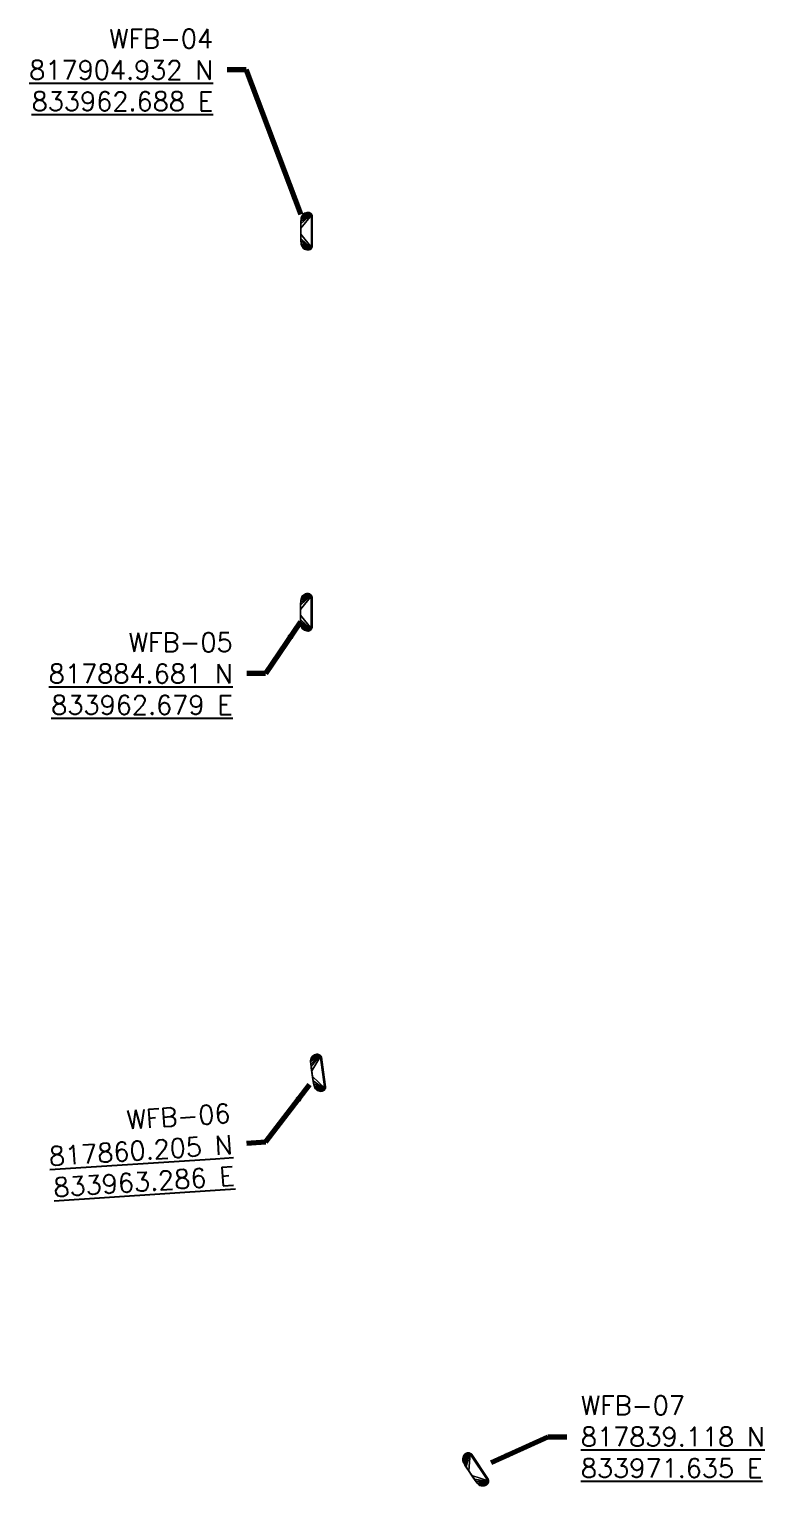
# Model space of a CAD drawing. Header units: metres. Extents: x 833948 to 834394, y 817756 to 818032.
# Drawn here: x 833947.9 to 833987, y 817838.1 to 817915.7 of the extents above; entities that cross this region are included whole.
import ezdxf

# ---------------------------------------------------------------- set-up
doc = ezdxf.new("R2010")
doc.units = ezdxf.units.M
doc.layers.add('00X-Park Signage', color=7, linetype='Continuous')
doc.layers.add('00X-Park Signage Structures', color=7, linetype='Continuous')
doc.layers.add('COORDINATES', color=2, linetype='Continuous', plot=False)
doc.styles.get("Standard").update_dxf_attribs({"font": 'arial.ttf'})
doc.dimstyles.new('ISO-25', dxfattribs={"dimtxt": 2.5, "dimasz": 2.5, "dimexe": 1.25, "dimexo": 0.625, "dimtad": 1, "dimtxsty": 'Standard', "dimcen": 2.5, "dimadec": 0, "dimazin": 0, "dimtfac": 1, "dimtmove": 0, "dimatfit": 3, "dimfxl": 0, "dimarcsym": 0})

# ---------------------------------------------------------------- blocks, each defined once
blk = doc.blocks.new('WKCD Park Waterfront Bench')
at = {"layer": '00X-Park Signage Structures', "color": 0, "lineweight": 18}
mesh = blk.add_polyface(dxfattribs=at)
corners = [(0.877, 0.25), (0.915, 0.226), (0.947, 0.195), (0.972, 0.158), (0.988, 0.117), (0.996, 0.073), (0.997, 0.06), (0.997, 0.047), (0.992, -0.015), (0.976, -0.076), (0.951, -0.132), (0.916, -0.184), (0.873, -0.229), (0.824, -0.267), (0.768, -0.295), (0.709, -0.314), (0.648, -0.323), (0.401, -0.333), (0.154, -0.336), (-0.154, -0.336), (-0.401, -0.333), (-0.648, -0.323), (-0.709, -0.314), (-0.768, -0.295), (-0.824, -0.267), (-0.873, -0.229), (-0.916, -0.184), (-0.951, -0.132), (-0.976, -0.076), (-0.992, -0.015), (-0.997, 0.047), (-0.997, 0.06), (-0.996, 0.073), (-0.988, 0.117), (-0.972, 0.158), (-0.947, 0.195), (-0.915, 0.226), (-0.877, 0.25)]
mesh.append_faces([[corners[k] for k in face] for face in [(37, 33, 35, 36), (30, 37, 29)]], dxfattribs={"vtx0": -1, "vtx1": -1, "color": 0})
mesh.append_faces([[corners[k] for k in face] for face in [(0, 18, 19, 37), (37, 32, 33)]], dxfattribs={"vtx0": -1, "vtx2": -1, "color": 0})
mesh.append_faces([[corners[k] for k in face] for face in [(0, 12, 13, 14), (0, 16, 17, 18), (0, 14, 15, 16), (0, 7, 8, 9), (37, 19, 20, 21), (37, 30, 31, 32)]], dxfattribs={"vtx0": -1, "vtx3": -1, "color": 0})
mesh.append_faces([[corners[k] for k in face] for face in [(34, 35, 33)]], dxfattribs={"vtx1": -1, "color": 0})
mesh.append_faces([[corners[k] for k in face] for face in [(11, 12, 0, 10), (6, 7, 0, 5), (9, 10, 0), (21, 22, 37), (23, 24, 37, 22), (25, 26, 37, 24), (26, 27, 37), (28, 29, 37, 27)]], dxfattribs={"vtx1": -1, "vtx2": -1, "color": 0})
mesh.append_faces([[corners[k] for k in face] for face in [(1, 2, 3, 0)]], dxfattribs={"vtx2": -1, "color": 0})
mesh.append_faces([[corners[k] for k in face] for face in [(3, 4, 5, 0)]], dxfattribs={"vtx2": -1, "vtx3": -1, "color": 0})
mesh = blk.add_polyface(dxfattribs=at)
corners = [(0.996, 0.073, 0.42), (0.988, 0.117, 0.418), (0.971, 0.159, 0.416), (0.946, 0.197, 0.414), (0.913, 0.228, 0.413), (-0.913, 0.228, 0.413), (-0.946, 0.197, 0.414), (-0.971, 0.159, 0.416), (-0.988, 0.117, 0.418), (-0.996, 0.073, 0.42), (-0.997, 0.06, 0.421), (-0.997, 0.047, 0.421), (-0.992, -0.015, 0.424), (-0.976, -0.076, 0.427), (-0.951, -0.132, 0.43), (-0.916, -0.184, 0.433), (-0.873, -0.229, 0.435), (-0.824, -0.267, 0.437), (-0.768, -0.295, 0.438), (-0.709, -0.314, 0.439), (-0.648, -0.323, 0.439), (-0.517, -0.329, 0.44), (-0.386, -0.333, 0.44), (0.386, -0.333, 0.44), (0.517, -0.329, 0.44), (0.648, -0.323, 0.439), (0.709, -0.314, 0.439), (0.768, -0.295, 0.438), (0.824, -0.267, 0.437), (0.873, -0.229, 0.435), (0.916, -0.184, 0.433), (0.951, -0.132, 0.43), (0.976, -0.076, 0.427), (0.992, -0.015, 0.424), (0.997, 0.047, 0.421), (0.997, 0.06, 0.421)]
mesh.append_faces([[corners[k] for k in face] for face in [(2, 4, 1), (31, 4, 30), (27, 4, 26), (26, 4, 25), (8, 5, 7), (15, 5, 14)]], dxfattribs={"vtx0": -1, "vtx1": -1, "color": 0})
mesh.append_faces([[corners[k] for k in face] for face in [(4, 34, 35), (4, 33, 34), (4, 32, 33), (4, 0, 1), (4, 31, 32), (4, 27, 28), (4, 23, 24), (23, 4, 5, 22), (5, 12, 13), (5, 13, 14), (5, 10, 11), (5, 16, 17), (5, 15, 16)]], dxfattribs={"vtx0": -1, "vtx2": -1, "color": 0})
mesh.append_faces([[corners[k] for k in face] for face in [(3, 4, 2)]], dxfattribs={"vtx1": -1, "color": 0})
mesh.append_faces([[corners[k] for k in face] for face in [(35, 0, 4), (29, 30, 4), (28, 29, 4), (24, 25, 4), (9, 10, 5), (11, 12, 5), (8, 9, 5), (19, 20, 5), (20, 21, 5), (21, 22, 5), (18, 19, 5), (17, 18, 5)]], dxfattribs={"vtx1": -1, "vtx2": -1, "color": 0})
mesh.append_faces([[corners[k] for k in face] for face in [(5, 6, 7)]], dxfattribs={"vtx2": -1, "color": 0})
mesh = blk.add_polyface(dxfattribs=at)
corners = [(-0.996, 0.073, 0.42), (-0.996, 0.073), (-0.997, 0.06), (-0.997, 0.047), (-0.992, -0.015), (-0.976, -0.076), (-0.951, -0.132), (-0.916, -0.184), (-0.873, -0.229), (-0.824, -0.267), (-0.768, -0.295), (-0.709, -0.314), (-0.648, -0.323), (-0.648, -0.323, 0.439), (-0.709, -0.314, 0.439), (-0.768, -0.295, 0.438), (-0.824, -0.267, 0.437), (-0.873, -0.229, 0.435), (-0.916, -0.184, 0.433), (-0.951, -0.132, 0.43), (-0.976, -0.076, 0.427), (-0.992, -0.015, 0.424), (-0.997, 0.047, 0.421), (-0.997, 0.06, 0.421)]
mesh.append_faces([[corners[k] for k in face] for face in [(2, 23, 0, 1)]], dxfattribs={"vtx0": -1, "color": 0})
mesh.append_faces([[corners[k] for k in face] for face in [(11, 14, 15, 10), (9, 16, 17, 8), (10, 15, 16, 9), (8, 17, 18, 7), (7, 18, 19, 6), (6, 19, 20, 5), (5, 20, 21, 4), (3, 22, 23, 2), (4, 21, 22, 3)]], dxfattribs={"vtx0": -1, "vtx2": -1, "color": 0})
mesh.append_faces([[corners[k] for k in face] for face in [(12, 13, 14, 11)]], dxfattribs={"vtx2": -1, "color": 0})
mesh = blk.add_polyface(dxfattribs=at)
corners = [(-0.996, 0.073), (-0.996, 0.073, 0.42), (-0.988, 0.117, 0.418), (-0.971, 0.159, 0.416), (-0.946, 0.197, 0.414), (-0.913, 0.228, 0.413), (-0.895, 0.24, 0.41), (-0.876, 0.251, 0.406), (-0.857, 0.259, 0.4), (-0.837, 0.265, 0.393), (-0.817, 0.27, 0.386), (-0.817, 0.27, 0.277), (-0.83, 0.267, 0.242), (-0.842, 0.264, 0.197), (-0.854, 0.26, 0.141), (-0.866, 0.255, 0.075), (-0.877, 0.25), (-0.915, 0.226), (-0.947, 0.195), (-0.972, 0.158), (-0.988, 0.117)]
mesh.append_faces([[corners[k] for k in face] for face in [(11, 9, 10)]], dxfattribs={"vtx0": -1, "color": 0})
mesh.append_faces([[corners[k] for k in face] for face in [(14, 8, 13)]], dxfattribs={"vtx0": -1, "vtx1": -1, "color": 0})
mesh.append_faces([[corners[k] for k in face] for face in [(3, 18, 19), (4, 17, 18), (15, 6, 7), (13, 8, 9), (6, 16, 17)]], dxfattribs={"vtx0": -1, "vtx2": -1, "color": 0})
mesh.append_faces([[corners[k] for k in face] for face in [(0, 1, 20)]], dxfattribs={"vtx1": -1, "color": 0})
mesh.append_faces([[corners[k] for k in face] for face in [(1, 2, 20), (4, 5, 17), (3, 4, 18), (2, 3, 19), (19, 20, 2), (5, 6, 17), (7, 8, 14), (15, 16, 6), (14, 15, 7), (12, 13, 9), (11, 12, 9)]], dxfattribs={"vtx1": -1, "vtx2": -1, "color": 0})
mesh = blk.add_polyface(dxfattribs=at)
corners = [(0.913, 0.228, 0.413), (0.895, 0.24, 0.41), (0.876, 0.251, 0.406), (0.857, 0.259, 0.4), (0.837, 0.265, 0.393), (0.817, 0.27, 0.386), (0.81, 0.271, 0.384), (0.802, 0.272, 0.381), (0.795, 0.273, 0.377), (0.788, 0.274, 0.373), (0.782, 0.275, 0.367), (0.782, 0.275, 0.359), (-0.782, 0.275, 0.359), (-0.782, 0.275, 0.367), (-0.788, 0.274, 0.373), (-0.795, 0.273, 0.377), (-0.802, 0.272, 0.381), (-0.81, 0.271, 0.384), (-0.817, 0.27, 0.386), (-0.837, 0.265, 0.393), (-0.857, 0.259, 0.4), (-0.876, 0.251, 0.406), (-0.895, 0.24, 0.41), (-0.913, 0.228, 0.413)]
mesh.append_faces([[corners[k] for k in face] for face in [(1, 22, 23, 0)]], dxfattribs={"vtx0": -1, "color": 0})
mesh.append_faces([[corners[k] for k in face] for face in [(10, 13, 14, 9), (7, 16, 17, 6), (8, 15, 16, 7), (9, 14, 15, 8), (6, 17, 18, 5), (5, 18, 19, 4), (4, 19, 20, 3), (2, 21, 22, 1), (3, 20, 21, 2)]], dxfattribs={"vtx0": -1, "vtx2": -1, "color": 0})
mesh.append_faces([[corners[k] for k in face] for face in [(11, 12, 13, 10)]], dxfattribs={"vtx2": -1, "color": 0})
mesh = blk.add_polyface(dxfattribs=at)
corners = [(0.817, 0.27, 0.277), (0.83, 0.267, 0.242), (0.842, 0.264, 0.197), (0.854, 0.26, 0.141), (0.866, 0.255, 0.075), (0.877, 0.25), (-0.877, 0.25), (-0.866, 0.255, 0.075), (-0.854, 0.26, 0.141), (-0.842, 0.264, 0.197), (-0.83, 0.267, 0.242), (-0.817, 0.27, 0.277), (-0.8, 0.272, 0.319), (-0.782, 0.275, 0.359), (0.782, 0.275, 0.359), (0.8, 0.272, 0.319)]
mesh.append_faces([[corners[k] for k in face] for face in [(7, 4, 5, 6)]], dxfattribs={"vtx0": -1, "color": 0})
mesh.append_faces([[corners[k] for k in face] for face in [(0, 2, 15)]], dxfattribs={"vtx0": -1, "vtx1": -1, "color": 0})
mesh.append_faces([[corners[k] for k in face] for face in [(15, 3, 8, 12)]], dxfattribs={"vtx0": -1, "vtx1": -1, "vtx2": -1, "vtx3": -1, "color": 0})
mesh.append_faces([[corners[k] for k in face] for face in [(15, 2, 3), (8, 3, 4, 7), (12, 8, 9)]], dxfattribs={"vtx0": -1, "vtx2": -1, "color": 0})
mesh.append_faces([[corners[k] for k in face] for face in [(1, 2, 0), (14, 15, 12, 13), (10, 11, 9)]], dxfattribs={"vtx1": -1, "color": 0})
mesh.append_faces([[corners[k] for k in face] for face in [(11, 12, 9)]], dxfattribs={"vtx1": -1, "vtx2": -1, "color": 0})
mesh = blk.add_polyface(dxfattribs=at)
corners = [(-0.817, 0.27, 0.277), (-0.817, 0.27, 0.386), (-0.81, 0.271, 0.384), (-0.802, 0.272, 0.381), (-0.795, 0.273, 0.377), (-0.788, 0.274, 0.373), (-0.782, 0.275, 0.367), (-0.782, 0.275, 0.359), (-0.8, 0.272, 0.319)]
mesh.append_faces([[corners[k] for k in face] for face in [(7, 5, 6)]], dxfattribs={"vtx0": -1, "color": 0})
mesh.append_faces([[corners[k] for k in face] for face in [(4, 8, 3)]], dxfattribs={"vtx0": -1, "vtx1": -1, "color": 0})
mesh.append_faces([[corners[k] for k in face] for face in [(8, 2, 3), (5, 7, 8)]], dxfattribs={"vtx0": -1, "vtx2": -1, "color": 0})
mesh.append_faces([[corners[k] for k in face] for face in [(0, 1, 8)]], dxfattribs={"vtx1": -1, "color": 0})
mesh.append_faces([[corners[k] for k in face] for face in [(1, 2, 8), (4, 5, 8)]], dxfattribs={"vtx1": -1, "vtx2": -1, "color": 0})
mesh = blk.add_polyface(dxfattribs=at)
corners = [(0.996, 0.073), (0.996, 0.073, 0.42), (0.997, 0.06, 0.421), (0.997, 0.047, 0.421), (0.992, -0.015, 0.424), (0.976, -0.076, 0.427), (0.951, -0.132, 0.43), (0.916, -0.184, 0.433), (0.873, -0.229, 0.435), (0.824, -0.267, 0.437), (0.768, -0.295, 0.438), (0.709, -0.314, 0.439), (0.648, -0.323, 0.439), (0.648, -0.323), (0.709, -0.314), (0.768, -0.295), (0.824, -0.267), (0.873, -0.229), (0.916, -0.184), (0.951, -0.132), (0.976, -0.076), (0.992, -0.015), (0.997, 0.047), (0.997, 0.06)]
mesh.append_faces([[corners[k] for k in face] for face in [(1, 2, 23, 0)]], dxfattribs={"vtx1": -1, "color": 0})
mesh.append_faces([[corners[k] for k in face] for face in [(2, 3, 22, 23), (4, 5, 20, 21), (3, 4, 21, 22), (5, 6, 19, 20), (18, 19, 6, 7), (7, 8, 17, 18), (8, 9, 16, 17), (10, 11, 14, 15), (9, 10, 15, 16)]], dxfattribs={"vtx1": -1, "vtx3": -1, "color": 0})
mesh.append_faces([[corners[k] for k in face] for face in [(11, 12, 13, 14)]], dxfattribs={"vtx3": -1, "color": 0})
mesh = blk.add_polyface(dxfattribs=at)
corners = [(0.817, 0.27, 0.386), (0.817, 0.27, 0.277), (0.8, 0.272, 0.319), (0.782, 0.275, 0.359), (0.782, 0.275, 0.367), (0.788, 0.274, 0.373), (0.795, 0.273, 0.377), (0.802, 0.272, 0.381), (0.81, 0.271, 0.384)]
mesh.append_faces([[corners[k] for k in face] for face in [(2, 0, 1)]], dxfattribs={"vtx0": -1, "color": 0})
mesh.append_faces([[corners[k] for k in face] for face in [(3, 5, 2), (7, 2, 6)]], dxfattribs={"vtx0": -1, "vtx1": -1, "color": 0})
mesh.append_faces([[corners[k] for k in face] for face in [(5, 6, 2), (8, 0, 2), (7, 8, 2)]], dxfattribs={"vtx1": -1, "vtx2": -1, "color": 0})
mesh.append_faces([[corners[k] for k in face] for face in [(3, 4, 5)]], dxfattribs={"vtx2": -1, "color": 0})
mesh = blk.add_polyface(dxfattribs=at)
corners = [(0.817, 0.27, 0.277), (0.817, 0.27, 0.386), (0.837, 0.265, 0.393), (0.857, 0.259, 0.4), (0.876, 0.251, 0.406), (0.895, 0.24, 0.41), (0.913, 0.228, 0.413), (0.946, 0.197, 0.414), (0.971, 0.159, 0.416), (0.988, 0.117, 0.418), (0.996, 0.073, 0.42), (0.996, 0.073), (0.988, 0.117), (0.972, 0.158), (0.947, 0.195), (0.915, 0.226), (0.877, 0.25), (0.866, 0.255, 0.075), (0.854, 0.26, 0.141), (0.842, 0.264, 0.197), (0.83, 0.267, 0.242)]
mesh.append_faces([[corners[k] for k in face] for face in [(19, 3, 18), (6, 15, 5)]], dxfattribs={"vtx0": -1, "vtx1": -1, "color": 0})
mesh.append_faces([[corners[k] for k in face] for face in [(19, 2, 3), (2, 20, 0), (18, 3, 4), (5, 16, 17), (17, 4, 5), (7, 14, 15), (5, 15, 16), (9, 12, 13)]], dxfattribs={"vtx0": -1, "vtx2": -1, "color": 0})
mesh.append_faces([[corners[k] for k in face] for face in [(19, 20, 2), (17, 18, 4), (6, 7, 15), (9, 10, 12), (8, 9, 13), (7, 8, 14), (13, 14, 8)]], dxfattribs={"vtx1": -1, "vtx2": -1, "color": 0})
mesh.append_faces([[corners[k] for k in face] for face in [(0, 1, 2), (10, 11, 12)]], dxfattribs={"vtx2": -1, "color": 0})
mesh = blk.add_polyface(dxfattribs=at)
corners = [(-0.648, -0.323, 0.439), (-0.648, -0.323), (-0.401, -0.333), (-0.154, -0.336), (-0.154, -0.336, 0.44), (-0.232, -0.336, 0.44), (-0.309, -0.335, 0.44), (-0.386, -0.333, 0.44), (-0.517, -0.329, 0.44)]
mesh.append_faces([[corners[k] for k in face] for face in [(1, 8, 0)]], dxfattribs={"vtx0": -1, "color": 0})
mesh.append_faces([[corners[k] for k in face] for face in [(3, 6, 2), (6, 3, 5), (7, 2, 6)]], dxfattribs={"vtx0": -1, "vtx1": -1, "color": 0})
mesh.append_faces([[corners[k] for k in face] for face in [(8, 1, 2)]], dxfattribs={"vtx0": -1, "vtx2": -1, "color": 0})
mesh.append_faces([[corners[k] for k in face] for face in [(4, 5, 3)]], dxfattribs={"vtx1": -1, "color": 0})
mesh.append_faces([[corners[k] for k in face] for face in [(7, 8, 2)]], dxfattribs={"vtx1": -1, "vtx2": -1, "color": 0})
mesh = blk.add_polyface(dxfattribs=at)
corners = [(0.154, -0.336, 0.44), (0.232, -0.336, 0.44), (0.309, -0.335, 0.44), (0.386, -0.333, 0.44), (-0.386, -0.333, 0.44), (-0.309, -0.335, 0.44), (-0.232, -0.336, 0.44), (-0.154, -0.336, 0.44)]
mesh.append_faces([[corners[k] for k in face] for face in [(1, 6, 7, 0)]], dxfattribs={"vtx0": -1, "color": 0})
mesh.append_faces([[corners[k] for k in face] for face in [(4, 5, 2, 3)]], dxfattribs={"vtx1": -1, "color": 0})
mesh.append_faces([[corners[k] for k in face] for face in [(1, 2, 5, 6)]], dxfattribs={"vtx1": -1, "vtx3": -1, "color": 0})
mesh = blk.add_polyface(dxfattribs=at)
corners = [(0.154, -0.336, 0.44), (-0.154, -0.336, 0.44), (-0.154, -0.336), (0.154, -0.336)]
mesh.append_faces([[corners[k] for k in face] for face in [(0, 1, 2, 3)]], dxfattribs={"color": 0})
mesh = blk.add_polyface(dxfattribs=at)
corners = [(0.648, -0.323), (0.648, -0.323, 0.439), (0.517, -0.329, 0.44), (0.386, -0.333, 0.44), (0.309, -0.335, 0.44), (0.232, -0.336, 0.44), (0.154, -0.336, 0.44), (0.154, -0.336), (0.401, -0.333)]
mesh.append_faces([[corners[k] for k in face] for face in [(4, 8, 3)]], dxfattribs={"vtx0": -1, "vtx1": -1, "color": 0})
mesh.append_faces([[corners[k] for k in face] for face in [(4, 7, 8), (7, 4, 5)]], dxfattribs={"vtx0": -1, "vtx2": -1, "color": 0})
mesh.append_faces([[corners[k] for k in face] for face in [(1, 2, 0)]], dxfattribs={"vtx1": -1, "color": 0})
mesh.append_faces([[corners[k] for k in face] for face in [(8, 0, 2), (2, 3, 8)]], dxfattribs={"vtx1": -1, "vtx2": -1, "color": 0})
mesh.append_faces([[corners[k] for k in face] for face in [(5, 6, 7)]], dxfattribs={"vtx2": -1, "color": 0})

msp = doc.modelspace()

# ---------------------------------------------------------------- block references
at = {"layer": '00X-Park Signage', "color": 1, "lineweight": 30}
for p, rotation in [((833962.688, 817904.932, 5.086), 269.9411749149779), ((833962.679, 817884.681, 5.086), 269.9411749010554), ((833963.286, 817860.205, 5.091), 277.9463156348193), ((833971.635, 817839.118, 5.085), 303.6548099200032)]:
    msp.add_blockref('WKCD Park Waterfront Bench', p, dxfattribs=dict(at, rotation=rotation))

# ---------------------------------------------------------------- texts
at = {"layer": 'COORDINATES', "char_height": 1}
for s, insert, attachment_point in [('{\\FROMANS.SHX|C0;WFB-04}\\P{\\FROMANS.SHX|C0;\\L817904.932 N\\L\\P833962.688 E}', (833957.699, 817913.5, 0), 6), ('{\\FROMANS.SHX|C0;WFB-05}\\P{\\FROMANS.SHX|C0;\\L817884.681 N\\L\\P833962.679 E}', (833958.737, 817881.42, 0), 6), ('{\\FROMANS.SHX|C0;WFB-07}\\P{\\FROMANS.SHX|C0;\\L817839.118 N\\L\\P833971.635 E}', (833977.227, 817840.869, 5.085), 4)]:
    msp.add_mtext(s, dxfattribs=dict(at, insert=insert, attachment_point=attachment_point))
at = {"layer": 'COORDINATES', "insert": (833958.725, 817856.402, 0.003), "char_height": 1, "attachment_point": 6, "rotation": 3.74236}
msp.add_mtext('{\\FROMANS.SHX|C0;WFB-06}\\P{\\FROMANS.SHX|C0;\\L817860.205 N\\L\\P833963.286 E}', dxfattribs=at)

# ---------------------------------------------------------------- leaders
at = {"layer": 'COORDINATES'}
for points in [[(833962.351, 817905.824, 4.557), (833959.449, 817913.5, 0), (833958.449, 817913.5, 0)], [(833962.342, 817884.179, 4.304), (833960.487, 817881.42, 0), (833959.487, 817881.42, 0)], [(833962.815, 817859.576, 4.239), (833960.471, 817856.516, 0.003), (833959.473, 817856.451, 0.003)], [(833972.46, 817839.494, 5.085), (833975.477, 817840.869, 5.085), (833976.477, 817840.869, 5.085)]]:
    msp.add_leader(points, dimstyle='ISO-25', override={"dimscale": 1, "dimasz": 1, "dimclrd": 256, "dimlwd": 65535}, dxfattribs=at)

doc.saveas('drawing.dxf')
